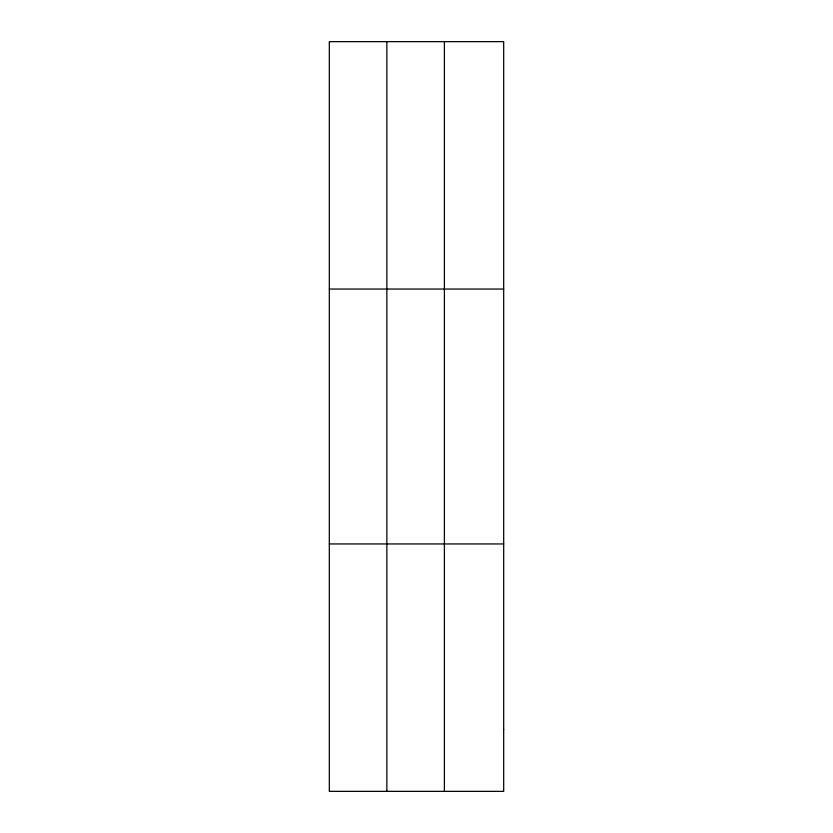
<?xml version="1.0" encoding="UTF-8"?>
<svg xmlns="http://www.w3.org/2000/svg" width="833" height="833" viewBox="0 0 833 833"><rect width="100%" height="100%" fill="white"/><g stroke="black" fill="none" stroke-linecap="round" stroke-linejoin="round"><path stroke-width="1.25" d="M386.856 41.65L386.856 791.35M444.395 41.65L444.395 791.35M329.316 289.051L503.684 289.051M329.316 543.949L503.684 543.949M503.684 729.5L503.684 791.35L329.316 791.35L329.316 41.65L503.684 41.65L503.684 729.5"/></g></svg>
